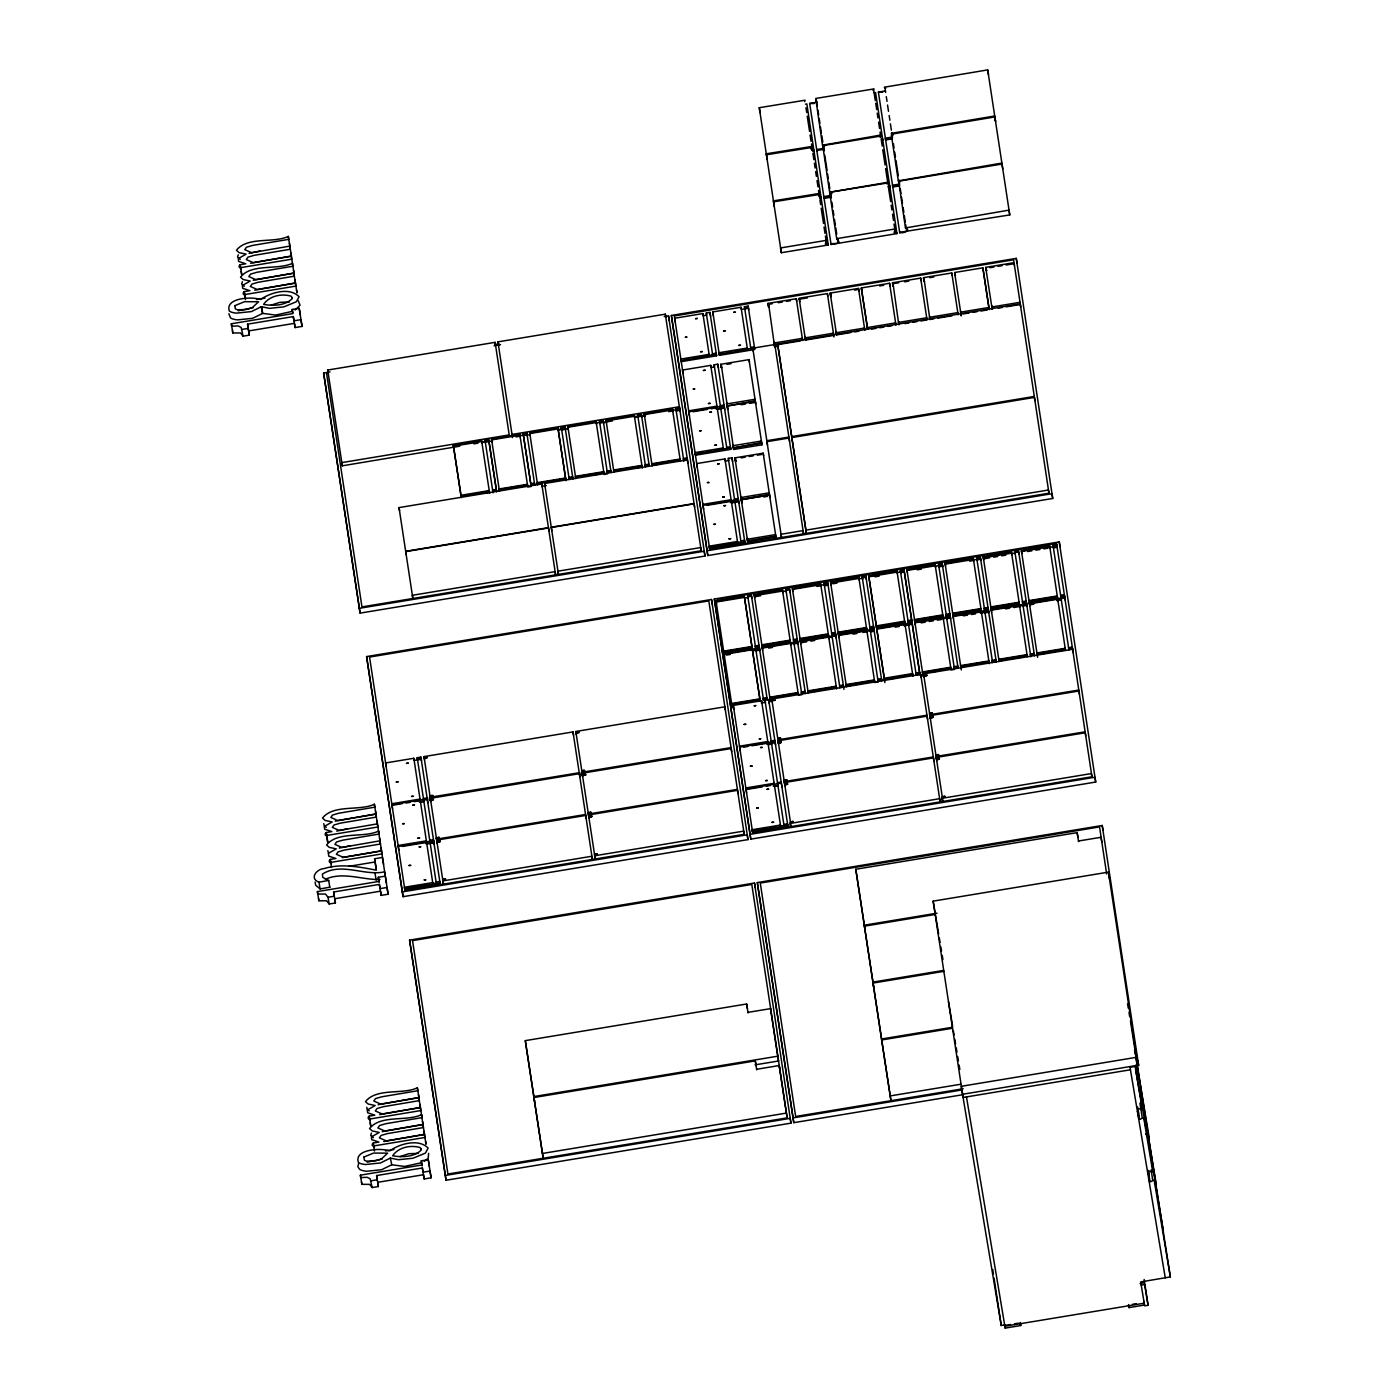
<?xml version="1.0" encoding="UTF-8"?>
<svg xmlns="http://www.w3.org/2000/svg" width="1398" height="1398" viewBox="0 0 1398 1398"><rect width="100%" height="100%" fill="white"/><g stroke="black" fill="none" stroke-linecap="round" stroke-linejoin="round"><path stroke-width="1.5" d="M228.853 313.711L230.495 317.853A19.887 6.763 -9.5 0 0 237.538 319.88L252.584 318.325L262.719 313.397L275.563 315.057L292.287 311.37M315.162 882.068L315.651 885.196L320.107 888.953L329.806 887.171M323.742 823.702L324.423 826.166L326.311 827.214M327.814 850.613L328.495 853.077M366.713 1107.268L367.394 1109.732L369.282 1110.763M239.373 265.375L239.075 266.913L241.312 269.115M243.462 292.287L243.165 293.825L245.401 296.009M325.437 833.191L325.14 834.746L327.377 836.93M329.526 860.102L329.229 861.657L331.466 863.842M368.425 1116.757L368.128 1118.313L370.365 1120.497M372.497 1143.669L372.2 1145.207L374.437 1147.409M810.788 148.817L812.308 146.388L766.261 153.815L767.205 159.564M885.755 88.319L884.322 87.218L987.704 69.9L1009.758 214.925L899.648 232.33C903.912 234.095 911.321 229.726 905.45 227.944L898.722 181.216L1001.964 164.038M1138.741 1087.487L1138.741 1088.378M1145.626 1126.089L1135.875 1070.885L1136.714 1071.637M749.45 362.239L748.996 359.636L720.739 364.301L721.228 367.377M768.009 303.383L768.603 307.001L768.009 303.383L796.283 298.718L796.72 301.321M727.117 406.206L726.593 403.008L727.572 409.125M773.95 342.632L774.632 346.791L778.686 346.127M805.493 340.133L799.114 298.246L827.371 293.563L827.826 296.166M741.726 499.278L740.94 497.076M747.615 538.387L747.878 543.036L734.911 457.862L763.186 453.179L776.135 538.352L775.873 536.762L747.633 541.515L747.266 538.842M892.903 285.856L892.973 283.27L898.792 324.703M923.501 277.66L924.095 281.26L923.501 277.66L951.776 272.977L952.213 275.581M933.899 318.796L929.862 319.46L929.53 316.874M989.242 309.64L982.864 267.822L954.607 272.505L961.23 315.913L960.548 311.737M991.654 306.599L992.003 308.713M358.622 1163.59L357.836 1166.666L359.531 1169.235A19.887 6.763 -9.5 0 0 366.591 1171.262L381.637 1169.707L391.772 1164.779L404.599 1166.439L421.322 1162.769M238.307 254.786L237.573 257.005L240.246 259.381M242.378 281.697L241.662 283.916L244.318 286.293M371.431 1133.079L370.697 1135.298L373.371 1137.675M888.446 183.994L887.747 182.946L829.626 192.26L822.758 145.654L881.142 135.99L880.163 137.493M886.891 183.854L888.272 182.212L829.626 192.26M1138.863 1087.522L1140.156 1087.784M721.717 367.744L720.739 364.301M734.911 457.862L735.418 460.921M261.321 306.686L251.448 311.579L236.419 313.135A19.887 6.763 -9.5 0 1 229.359 311.09C224.694 297.757 251.867 296.341 260.605 299.522C270.496 292.444 289.736 286.852 299.05 296.708L296.376 301.741L283.881 306.861L269.447 308.346L261.321 306.686L262.44 313.432M390.357 1158.068L380.501 1162.961L365.455 1164.517A19.887 6.763 -9.5 0 1 358.412 1162.489C353.729 1149.156 380.903 1147.723 389.658 1150.904C399.531 1143.826 418.788 1138.234 428.103 1148.09L425.411 1153.123L412.934 1158.243L398.482 1159.728L390.357 1158.068L391.772 1164.779M295.153 310.007L300.046 305.183L298.246 300.727M424.206 1161.406L428.19 1158.26L428.627 1153.35M873.034 90.433L874.012 88.913L815.75 98.454L822.478 145.182L824.645 146.196M811.469 148.87L812.448 147.349L766.401 154.776M880.024 136.532L881.002 135.012L822.478 145.182M818.442 194.969L819.438 193.448L773.391 200.875L774.335 206.624M818.599 195.93L819.577 194.427L773.531 201.836M768.865 306.896L768.446 303.82M921.125 280.736L920.67 278.115L892.396 282.798L893.392 286.223M924.358 281.155L923.763 278.062M991.759 306.057L992.178 309.238L985.695 267.368L1013.969 262.684L1014.424 265.288M985.695 267.368L986.708 270.496M270.81 305.253L279.792 302.335L289.403 301.968M399.863 1156.635L408.845 1153.717L418.439 1153.35M325.367 879.272C342.912 871.373 362.117 879.936 380.011 879.534M238.167 310.758L253.143 307.7M367.202 1162.14L382.178 1159.082M861.745 290.557L867.616 329.212L861.308 287.953L889.582 283.27L890.019 285.874M861.535 288.879L862.147 291.466M721.403 367.884L721.158 364.738M985.922 268.276L986.551 270.863M836.231 332.305L836.72 334.454M733.531 447.937L761.613 442.624L761.333 441.034L733.076 445.717M804.654 101.617L805.143 100.202L759.271 107.716L781.325 252.723L828.245 244.965L806.856 103.924L805.458 104.168M817.114 102.176L809.687 103.452L831.076 244.493L896.957 233.588L875.567 92.565L874.152 92.792M824.104 148.293L816.677 149.569L816.956 151.316M824.243 149.254L816.816 150.53M831.233 195.353L823.806 196.629L824.086 198.394L830.464 197.328M831.076 244.493L830.954 243.689C842.837 243.654 838.101 241.609 837.35 238.534L894.737 229.045C896.59 229.814 891.015 234.148 896.817 232.802L896.957 233.588M799.254 299.189L807.362 297.914M892.553 283.742L898.634 282.815M733.006 445.315L733.688 449.474L761.962 444.809L748.996 359.636M249.106 253.353L260.273 250.993M250.609 263.261L291.396 256.009L288.32 236.402C273.711 243.462 247.394 236.21 236.454 250.259L239.11 252.636L246.118 254.139L238.254 258.63L238.621 261.391L245.786 263.785L240.107 264.729L240.543 267.665L291.763 259.189L290.941 253.073M253.178 280.247L293.964 273.012L291.326 256.236L253.073 262.579L246.275 259.556L247.935 257.162L254.121 255.345L290.26 249.263L289.438 243.165M254.681 290.172L295.467 282.92M335.171 821.168L375.957 813.916L374.384 804.234C359.775 811.277 333.458 804.042 322.519 818.075L325.175 820.451L332.182 821.954L324.319 826.445L324.686 829.224L331.85 831.6L326.171 832.544L327.744 842.243L326.171 832.544M336.673 831.094L347.84 828.752M339.242 848.079L350.409 845.738M342.3 857.603L381.532 850.753L378.456 831.146C363.847 838.188 337.547 830.936 326.59 844.986L329.264 847.363L336.254 848.866L328.39 853.357L328.757 856.135L335.922 858.512L330.243 859.455L330.697 862.391L381.916 853.916L381.095 847.8M378.142 1104.735L418.928 1097.482L417.355 1087.801C402.746 1094.844 376.446 1087.592 365.49 1101.641L368.163 1104.018L375.153 1105.521L367.29 1110.012L367.657 1112.791L374.821 1115.167L369.142 1116.111L369.596 1119.047L420.815 1110.571L419.994 1104.455M379.644 1114.643L420.431 1107.408M382.231 1131.646L423.017 1124.394M383.734 1141.554L424.52 1134.302L421.445 1114.695C406.818 1121.755 380.518 1114.503 369.579 1128.553L372.235 1130.93L379.225 1132.432L371.361 1136.924L371.746 1139.685L378.91 1142.079L373.214 1143.022L373.668 1145.958L424.887 1137.483L424.066 1131.366M899.788 233.117L878.398 92.093L885.458 90.922M814.073 103.557L809.687 103.452M882.75 92.181L878.398 92.093M811.696 150.198L813.846 150.023L814.125 151.788M881.142 138.891L882.557 138.664L882.837 140.429M812.587 151.229L814.003 151.001M882.697 139.625L881.282 139.852L882.243 146.143M885.528 139.153L892.588 137.983M891.994 138.909L885.65 139.957L885.371 138.192L892.448 137.021L891.819 132.827M289.893 246.1L251.727 252.689L244.772 249.648L246.432 247.236L252.619 245.419L288.757 239.355L288.32 236.402M292.392 263.313C277.783 270.373 251.483 263.121 240.526 277.154L243.2 279.548L250.19 281.05L242.326 285.524L242.693 288.303L249.858 290.679L244.178 291.623L245.471 299.626M295.397 283.147L257.162 289.473L250.347 286.468L252.024 284.056L258.193 282.256L294.349 276.175L293.528 270.059M888.272 185.969L889.687 185.724L889.967 187.489M823.946 197.433L830.325 196.367M892.64 186.056L898.984 185.008M819.717 198.289L821.133 198.062M823.964 197.59L831.024 196.419M888.412 186.93L889.827 186.685M892.658 186.231L899.718 185.06M244.633 294.576L295.852 286.101L295.03 279.984M899.141 185.969L892.798 187.017L892.518 185.252L899.578 184.082L898.949 179.905M256.428 299.556L264.956 298.141M299.207 308.311L302.055 326.416L295.1 327.569L293.318 316.595L247.551 324.161L249.333 335.136L243.095 336.167L241.155 327.429L238.132 325.926L231.701 326.206L231.334 323.777L292.864 313.589L292.234 309.465L299.207 308.311L300.343 315.057M241.959 329.421L248.197 328.39L247.551 324.161M248.687 330.924L294.454 323.34L295.1 327.569M781.325 252.723L780.521 247.953L826.043 240.404C827.791 241.207 822.391 245.506 828.123 244.161L828.245 244.965M459.715 446.207L342.318 465.814L327.744 370.033L495.119 342.335L495.643 345.516M512.507 437.644L497.95 341.863L665.308 314.166L665.85 317.346M664.242 316.63L668.524 315.913L704.994 556.037L360.09 613.128L323.62 373.004L330.033 371.938M494.997 344.642L499.278 343.925M1016.259 258.368L1052.729 498.474L707.825 555.565L671.355 315.441L1016.259 258.368L1017.062 263.139M494.071 345.778L500.519 344.712M703.159 315.162L702.897 313.571L674.622 318.255L674.885 319.845M716.423 354.795L712.735 355.407L706.287 313.012L709.957 312.401L710.236 314.008M754.588 348.486L750.901 349.098L750.639 347.49L754.308 346.896L754.763 349.5L719.428 355.354L712.788 311.929L741.062 307.263L741.324 308.853M744.452 306.704L748.14 306.092L748.402 307.682L744.732 308.294L744.452 306.704L750.901 349.098M836.074 331.78L836.598 334.996L830.202 293.091L858.477 288.425L858.931 291.029M768.184 304.414L772.22 303.733M778.284 302.737L782.321 302.073M786.358 301.391L790.394 300.727M854.615 290.102L858.652 289.438M879.657 285.961L883.693 285.297M904.698 281.819L908.735 281.138M929.74 277.66L933.777 276.996M989.924 267.7L993.961 267.035M997.997 266.371L1002.034 265.707M1006.071 265.026L1014.144 263.698M703.246 315.756L706.637 315.179M741.412 309.43L748.489 308.259L748.751 309.849M774.02 343.034L802.295 338.351L802.557 339.941M805.108 337.879L833.383 333.213L833.662 334.804M836.214 332.741L864.488 328.058L864.75 329.648M867.319 327.586L895.576 322.903L895.856 324.511M898.407 322.449L926.682 317.765L926.944 319.356L920.67 278.115M929.513 317.294L957.787 312.61L958.049 314.218M960.601 312.156L988.875 307.473L982.864 267.822M991.706 307.001L1019.981 302.317L1020.75 307.053M685.02 359.391L689.074 358.727M693.111 358.063L716.335 354.218M719.149 353.746L723.185 353.082M727.24 352.418L731.276 351.754M735.313 351.073L1020.243 303.908M681.071 360.649L709.345 355.966L702.897 313.571M719.236 354.323L747.511 349.657L741.062 307.263M774.37 345.201L800.617 340.867M805.475 340.063L833.75 335.38L827.371 293.563M836.563 334.908L850.7 332.567M854.737 331.903L858.774 331.239M871.705 329.089L875.742 328.425M879.779 327.761L883.816 327.097M887.87 326.416L891.907 325.751M904.821 323.62L908.857 322.938M912.894 322.274L916.948 321.61M920.985 320.946L927.031 319.932M937.936 318.132L952.073 315.791M962.977 313.991L969.041 312.977M973.078 312.313L977.115 311.649M981.151 310.985L987.215 309.972M998.12 308.172L1002.156 307.508M1006.193 306.826L1020.33 304.502M709.957 312.401L716.597 355.808L681.263 361.663L680.809 359.059L709.083 354.376L709.345 355.966M711.023 366.958L710.743 365.367L682.469 370.051L682.748 371.641M730.595 448.356L726.925 448.968L714.133 364.808L717.821 364.196L718.083 365.787M726.96 364.319L731.014 363.655M711.11 367.534L714.5 366.975M509.152 434.918L341.776 462.616L342.318 465.814M511.983 434.446L679.341 406.748L680.005 410.802M481.576 440.37L453.389 445.63L481.576 440.37L482.013 443.114M488.636 439.199L485.054 440.387L488.636 439.199L496.639 491.642M519.741 434.044L491.554 439.304L519.741 434.044L520.178 436.805M526.801 432.873L523.219 434.062L526.801 432.873L527.343 436.071M557.907 427.736L529.72 432.996L557.907 427.736L565.788 479.566M564.984 426.565L561.384 427.753L564.984 426.565L565.508 429.745M596.072 421.41L567.885 426.67L596.072 421.41L596.509 424.171M603.15 420.239L599.55 421.427L603.15 420.239L603.674 423.437M634.238 415.101L606.05 420.361L634.238 415.101L634.675 417.845M641.315 413.93L637.715 415.119L641.315 413.93L641.839 417.111M672.403 408.775L644.216 414.035L672.403 408.775L672.857 411.536M679.568 408.181L675.881 408.793L679.48 407.604M679.655 408.775L675.968 409.369L683.674 460.064M481.838 441.96L485.228 441.401M520.004 435.634L529.685 434.795M561.559 428.767L558.256 429.902M596.334 423L599.742 422.441M634.5 416.691L637.907 416.132M672.683 410.365L676.073 409.806M473.852 443.882L477.889 443.201M483.935 442.362L492.515 440.947M516.054 436.892L520.091 436.228M559.724 429.833L568.304 428.4M599.829 423.017L612.376 420.938M634.814 417.39L645.544 415.625M668.716 411.624L672.77 410.96M676.16 410.383L679.83 409.789M565.421 429.308L561.751 429.92L561.297 427.176M679.917 410.365L676.248 410.977L675.793 408.216M726.733 403.952L755.007 399.269L755.269 400.859L727.642 405.857M688.812 411.816L724.147 405.962M692.971 411.763L707.108 409.439M711.145 408.758L715.182 408.094M720.599 407.202L724.269 406.591M727.065 406.067L755.357 401.436L755.776 404.005M716.125 408.985L720.285 408.286M741.377 404.756L745.414 404.074M749.45 403.41L755.514 402.414M717.436 409.299L724.496 408.129L724.758 409.736M1034.398 397.416L791.827 437.574L806.384 533.354L791.67 436.595L1034.24 396.455L1034.922 400.614M699.21 452.952L703.246 452.288M707.283 451.624L711.32 450.942M715.357 450.278L730.507 447.779M766.943 441.681L788.996 438.028M695.26 454.193L723.535 449.527L710.743 365.367M733.426 447.884L761.7 443.201L761.962 444.809M717.821 364.196L730.77 449.37L695.435 455.224L694.998 452.603L723.255 447.937L723.535 449.527M461.27 497.461L460.921 495.294L489.195 490.611L489.632 493.372M492.847 491.642L485.141 440.964L488.811 440.353L496.255 489.44L492.585 490.051L493.022 492.812M530.751 483.743L534.42 483.131L534.787 485.298L526.976 434.027L523.306 434.638L531.188 486.487L527.797 487.046L527.361 484.302L499.086 488.968L499.436 491.152M565.526 477.976L537.251 482.659L537.601 484.826L529.807 433.572L558.082 428.889L565.963 480.737M489.283 491.187L461.095 496.447L489.37 491.764M492.673 490.628L496.342 490.016L492.76 491.205M499.173 489.562L527.448 484.879M534.508 483.708L530.925 484.896L534.595 484.285M537.339 483.236L565.613 478.553L537.426 483.813M569.003 477.994L572.673 477.382M575.504 476.928L603.779 472.244M607.169 471.685L610.839 471.074M613.67 470.602L641.944 465.918M645.334 465.359L649.021 464.748M651.835 464.293L680.11 459.61M683.5 459.051L687.187 458.439M499.261 490.139L527.535 485.456M569.091 478.57L572.761 477.959M575.592 477.504L603.866 472.821M607.256 472.262L610.926 471.65M613.757 471.178L642.031 466.495M645.422 465.936L649.109 465.342M651.922 464.87L680.197 460.187M683.587 459.627L687.274 459.016M485.421 492.882L489.457 492.201L481.751 441.523L453.476 446.207L460.921 495.294M534.7 484.722L531.013 485.333L523.132 433.485M595.88 474.586L599.917 473.922M638.082 467.614L642.119 466.932L634.412 416.255L606.138 420.938L613.967 472.227L613.582 470.025L641.857 465.342L642.294 468.103M649.196 465.779L645.509 466.373L637.803 415.695L641.49 415.084L649.301 466.373M654.037 464.975L658.074 464.293M541.795 483.97L555.618 574.858L555.093 571.66L412.323 595.303L412.847 598.484L399.024 507.596L541.795 483.97L542.337 487.168M326.59 373.493L361.96 606.907L701.219 550.76L700.695 547.562L557.924 571.188L558.449 574.386L544.626 483.498L687.397 459.872M603.953 473.258L596.247 422.563L567.972 427.246L575.801 478.553L575.417 476.334L603.691 471.668L604.128 474.411L607.518 473.852L607.082 471.109L610.751 470.497L611.118 472.664L603.324 421.392L599.637 422.004L607.344 472.699M542.127 486.312L546.269 485.63M725.195 460.519L724.933 458.928L696.658 463.594L696.92 465.202M744.784 541.917L741.097 542.511L728.323 458.369L731.993 457.758L732.255 459.348M741.15 457.88L745.186 457.216M749.223 456.534L753.26 455.87M757.297 455.206L761.333 454.542M725.282 461.095L728.673 460.536M405.7 551.598L548.47 527.972M551.301 527.5L694.072 503.874M740.923 497.513L769.197 492.83L769.459 494.42L741.587 499.243M702.984 505.36L738.319 499.523M741.237 499.628L769.512 494.944L769.966 497.566M707.143 505.325L729.354 501.655M734.771 500.746L738.441 500.152M769.547 494.997L741.377 499.733L740.783 496.552L741.744 502.686M730.315 502.546L738.633 501.166L738.179 498.544L734.509 499.156L734.911 501.725M763.64 496.972L767.677 496.29M731.608 502.861L738.686 501.69L738.948 503.28M747.248 539.261L775.523 534.595L775.785 536.185L747.511 540.869M805.86 530.157L1048.43 490.016L1048.954 493.197L709.712 549.344L674.325 315.948L1013.585 259.801L1048.954 493.197M711.372 546.845L741.01 541.935M709.433 547.754L737.707 543.071L724.933 458.928M731.993 457.758L744.959 542.931L709.607 548.767L709.17 546.164L737.445 541.48L737.707 543.071M359.286 608.34L704.19 551.249L704.994 556.037M707.021 550.777L1051.943 493.704L1052.729 498.474M711.512 599.48L747.982 839.604L403.061 896.677L366.591 656.571L711.512 599.48L712.298 604.268M1059.247 541.917L1095.717 782.041L750.796 839.132L714.326 599.008L1059.247 541.917L1060.051 546.705M717.314 599.497L1056.556 543.35L1091.943 776.764L752.683 832.911L733.303 705.396L761.578 700.73L761.84 702.32M744.295 596.212L716.108 601.472L744.295 596.212L752.176 648.06M751.355 595.041L747.773 596.23L751.355 595.041L751.897 598.239M782.461 589.886L754.273 595.146L782.461 589.886L782.897 592.647M789.521 588.733L785.938 589.904L789.521 588.733L790.062 591.913M820.626 583.578L792.439 588.838L820.626 583.578L821.063 586.321M827.686 582.407L824.104 583.595L827.686 582.407L828.228 585.605M858.791 577.252L830.604 582.512L858.791 577.252L859.228 580.013M865.851 576.098L862.269 577.269L865.851 576.098L866.393 579.279M896.957 570.943L868.77 576.203L896.957 570.943L897.394 573.687M904.017 569.772L900.434 570.961L904.017 569.772L912.352 624.364M935.122 564.635L906.935 569.877L935.122 564.635L935.559 567.378M942.182 563.464L938.6 564.652L942.182 563.464L942.724 566.644M973.288 558.309L945.1 563.569L973.288 558.309L973.724 561.07M980.348 557.138L976.765 558.326L980.348 557.138L980.889 560.336M1011.453 552L983.266 557.243L1011.453 552L1011.89 554.744M1018.513 550.829L1014.931 552.018L1018.513 550.829L1019.055 554.01M1049.618 545.674L1021.431 550.934L1049.618 545.674L1050.055 548.435M1056.766 545.08L1053.009 545.115L1056.678 544.504L1057.22 547.701M878.084 681.49L874.781 682.626L874.344 679.882L846.07 684.566L846.419 686.733L830.692 583.088L858.966 578.423L866.673 629.1M866.288 578.842L866.026 577.252L862.356 577.863L870.063 628.541L873.733 627.929M1056.871 545.657L1053.183 546.269L1060.89 596.963M747.947 597.243L744.645 598.379M782.723 591.494L786.113 590.935M820.888 585.168L824.278 584.609M859.054 578.859L862.444 578.3M897.219 572.533L900.609 571.974M935.384 566.225L938.774 565.666M973.55 559.899L976.94 559.34M1011.715 553.591L1015.105 553.031M1049.881 547.265L1053.271 546.705M754.536 596.754L760.599 595.74M816.939 586.426L820.976 585.745M824.366 585.185L828.035 584.574M832.893 583.77L836.93 583.106M875.096 576.797L879.132 576.133M900.696 572.551L904.384 571.939M917.298 569.807L921.334 569.143M938.862 566.242L942.549 565.631M969.6 561.157L973.637 560.476M977.027 559.916L980.714 559.305M983.528 558.851L989.592 557.837M993.629 557.173L997.665 556.509M1001.702 555.845L1005.756 555.163M1027.757 551.528L1031.794 550.864M1035.831 550.183L1039.885 549.519M1043.922 548.855L1047.958 548.191M1053.358 547.282L1057.045 546.67M828.123 585.168L824.453 585.762L824.016 583.018M942.636 566.207L938.949 566.819L938.512 564.058M1057.133 547.265L1053.445 547.859L1053.009 545.115M724.129 654.421L752.404 649.738L759.848 698.825L731.573 703.509L732.272 707.86L716.195 602.049L744.47 597.365L751.897 646.453L723.64 651.136L724.496 656.448M884.951 682.591L876.301 625.867L904.576 621.201L905.327 626.059M876.563 627.475L876.703 628.576L912.055 622.722L911.898 621.621L908.228 622.232L900.522 571.537L904.191 570.926L911.636 620.03L907.966 620.625L908.717 625.5M723.727 651.713L751.984 647.047L723.814 652.289M755.392 646.47L759.062 645.876M761.893 645.404L790.15 640.721M793.557 640.162L797.227 639.55M800.058 639.078L828.332 634.412M831.723 633.836L835.392 633.242M838.223 632.77L866.498 628.086M869.888 627.527L873.558 626.916M904.663 621.778L876.476 627.038L904.751 622.355M908.053 621.219L911.723 620.607L908.141 621.795M942.829 615.452L914.554 620.135L915.323 624.871M946.219 614.893L949.889 614.281L950.657 619.017M952.72 613.809L980.994 609.144M984.384 608.584L988.054 607.973M990.885 607.501L1019.159 602.818M1022.55 602.258L1026.219 601.647M1029.05 601.175L1057.325 596.509M1060.715 595.95L1064.385 595.338M755.479 647.064L759.149 646.453M761.98 645.981L790.237 641.298M793.645 640.738L797.314 640.127M800.145 639.672L828.42 634.989M831.81 634.43L835.48 633.818M838.311 633.346L866.585 628.663M869.975 628.104L873.645 627.492M914.641 620.712L942.916 616.029M946.306 615.47L949.976 614.858M952.807 614.404L981.081 609.72M988.141 608.549L984.472 609.161L985.066 612.866L988.736 612.272M990.972 608.078L1019.247 603.394M1022.637 602.835L1026.307 602.223M1029.138 601.769L1057.412 597.086M1060.802 596.527L1064.472 595.915M744.086 649.388L748.14 648.724M786.305 642.398L790.342 641.734L782.635 591.057L754.361 595.723L770.438 701.534L769.739 697.2L798.013 692.517L798.45 695.26L801.84 694.701L801.404 691.958L805.073 691.346L805.423 693.513L789.695 589.886L786.026 590.498L793.732 641.175L797.402 640.564M878.591 627.125L882.627 626.461M920.793 620.153L924.829 619.471M938.967 617.147L943.003 616.466L935.297 565.788L907.022 570.471L923.117 676.283L922.4 671.931L950.675 667.248L951.112 669.991L954.502 669.432L954.065 666.689L957.735 666.077L958.102 668.244L942.357 564.617L938.687 565.229L946.394 615.906L950.063 615.295L949.801 613.705L946.131 614.316L946.9 619.192M952.894 614.84L958.958 613.827M962.995 613.163L967.032 612.499M997.124 607.518L1001.16 606.837M1005.197 606.173L1009.234 605.509M1026.412 602.66L1022.724 603.272L1015.018 552.594L1018.688 551.983L1034.468 655.645M1047.399 599.183L1051.436 598.519M723.954 653.268L752.229 648.585M759.743 650.157L756.056 650.769L755.619 648.025L759.289 647.414M762.12 646.942L790.394 642.259L790.831 645.02M797.489 641.14L793.907 642.329M800.285 640.634L828.682 636.579M835.62 634.779L832.072 636.02M838.451 634.308L866.847 630.271M873.785 628.471L870.238 629.694M876.616 627.999L905.013 623.945M911.985 622.197L908.403 623.386M914.781 621.673L943.178 617.636M950.133 615.836L946.568 617.06M952.947 615.365L981.344 611.31M988.823 612.708L987.967 607.396L984.297 607.99L984.646 610.175L988.299 609.511M991.112 609.039L1019.509 605.002L1019.072 602.241L990.798 606.924L991.654 612.237M1026.499 603.254L1022.899 604.425M1029.277 602.73L1057.674 598.676M1064.629 596.876L1061.065 598.117M724.042 653.845L759.376 647.99M762.207 647.519L797.542 641.682M800.372 641.21L835.707 635.356M838.538 634.884L873.872 629.048M914.869 622.25L950.221 616.413M953.034 615.941L988.386 610.087M991.199 609.615L1026.551 603.779M1029.365 603.307L1064.717 597.453M759.464 648.567L755.794 649.179L763.5 699.874M762.294 648.095L790.569 643.429L798.275 694.107M797.629 642.259L793.959 642.87L801.666 693.548M800.46 641.787L828.734 637.104L836.441 687.799L832.404 688.463M835.794 635.933L832.125 636.544L839.831 687.239L843.501 686.628M838.625 635.461L866.9 630.795L874.606 681.473M873.96 629.624L870.29 630.236L877.996 680.913M914.956 622.826L943.231 618.161L950.937 668.838M950.308 616.99L946.621 617.601L954.327 668.279L958.014 667.667M953.121 616.518L981.396 611.835L989.102 662.53L985.066 663.194M988.473 610.664L984.786 611.276L992.493 661.97L996.18 661.359M991.287 610.21L1019.561 605.526L1027.268 656.204M1026.639 604.355L1022.952 604.967L1030.658 655.645M1029.452 603.884L1057.727 599.2L1065.433 649.895M1064.804 598.029L1061.117 598.641L1068.841 649.336L1072.511 648.724M755.881 649.616L752.578 650.752M794.047 643.307L790.656 643.866L790.062 640.144L761.805 644.827L762.661 650.14M828.822 637.54L832.212 636.981M866.987 631.232L870.377 630.673M905.153 624.906L908.543 624.347M943.318 618.598L946.726 618.038M981.483 612.272L984.891 611.712M1019.649 605.963L1023.056 605.404M1057.832 599.637L1061.222 599.078M726.331 655.103L730.368 654.439M753.452 650.664L759.673 649.633M768.533 648.113L772.57 647.449M794.134 643.884L797.821 643.272M800.635 642.8L806.698 641.804M810.735 641.123L814.772 640.459M852.937 634.15L856.974 633.469M863.038 632.473L867.075 631.809M870.465 631.249L874.152 630.638M895.157 627.16L899.194 626.496M904.034 625.745L910.273 624.714M921.195 622.844L925.231 622.18M929.268 621.516L933.322 620.834M937.359 620.17L941.396 619.506M946.813 618.615L950.483 618.003M963.397 615.854L967.451 615.19M971.488 614.526L975.524 613.862M980.365 613.11L984.524 612.429M984.978 612.289L988.648 611.677M1005.616 608.881L1009.653 608.217M1013.69 607.536L1019.754 606.54M1022.689 606.103L1026.848 605.421M1029.644 604.897L1033.681 604.233M1056.696 600.476L1060.855 599.794M874.239 631.214L870.552 631.826L869.801 626.951L873.47 626.339L874.327 631.651M884.497 679.847L884.235 678.24L912.51 673.574L912.946 676.317M919.569 672.403L919.936 674.57L916.162 674.605L908.455 623.91L912.143 623.298L919.569 672.403L915.9 672.997L916.249 675.182M731.661 704.085L759.935 699.419L731.748 704.662M763.325 698.843L766.995 698.249M769.826 697.777L798.101 693.093M801.491 692.534L805.161 691.923M807.992 691.451L836.266 686.785M839.656 686.208L843.326 685.614M846.157 685.142L874.432 680.459M877.822 679.9L881.491 679.288M912.597 674.151L884.41 679.411L912.684 674.727M915.987 673.574L919.657 672.98L916.074 674.168M922.488 672.508L950.762 667.825M954.152 667.265L957.822 666.654M960.653 666.182L988.928 661.516M992.318 660.957L995.988 660.345M998.819 659.873L1027.093 655.19M1030.483 654.631L1034.17 654.019M1036.984 653.548L1065.259 648.882M1068.649 648.322L1072.336 647.711M763.413 699.437L767.083 698.825M769.914 698.353L798.188 693.67M801.578 693.111L805.248 692.499M808.079 692.027L836.354 687.362M839.744 686.802L843.413 686.191M846.244 685.719L874.519 681.036M877.909 680.476L881.579 679.865M922.575 673.085L950.85 668.401M954.24 667.842L957.91 667.23M960.741 666.776L989.015 662.093M992.405 661.534L996.075 660.922M998.906 660.45L1027.18 655.767M1030.571 655.208L1034.258 654.596M1037.071 654.142L1065.346 649.458M1068.736 648.899L1072.423 648.288M772.028 698.458L776.065 697.794M790.202 695.453L794.239 694.771M814.23 691.468L818.267 690.804M848.359 685.824L852.396 685.16M856.432 684.478L860.469 683.814M890.561 678.834L894.598 678.17M932.763 671.844L936.8 671.18M999.011 660.887L1005.057 659.891M1009.094 659.209L1013.131 658.545M1017.185 657.881L1021.222 657.217M1043.223 653.565L1047.259 652.901M1051.296 652.237L1055.35 651.555M1059.387 650.891L1063.424 650.227M414.105 759.865L413.843 758.275L385.568 762.959L385.831 764.549M417.233 757.716L420.903 757.104L421.165 758.695L417.495 759.306L417.233 757.716L436.333 883.623L440.021 883.029M424.171 757.576C430.304 755.584 423.961 759.621 424.013 756.598L573.005 731.923L573.547 735.121M575.976 732.447C582.11 730.455 575.784 734.492 575.836 731.469L724.828 706.811L725.352 709.992M787.756 825.467L784.086 826.078L764.968 700.153L768.638 699.559L768.917 701.149M772.046 700.905L771.748 699.035L920.74 674.378L921.282 677.558M923.729 674.885C929.827 674.692 925.266 676.615 923.571 673.906L1072.598 649.301M771.906 700.014L774.876 700.433M771.941 700.206L774.754 699.734M573.005 731.923L592.385 859.438L591.843 856.258L442.851 880.915L443.393 884.095L424.241 758.118L426.984 757.104M744.208 834.309L708.821 600.913L369.561 657.06L404.948 890.474L744.208 834.309L743.666 831.128L594.674 855.786L595.216 858.984L576.063 732.989L578.807 731.975M774.807 700.101L771.993 700.555L791.128 826.55C786.375 821.814 797.035 820.364 790.394 822.024M942.217 796.895C948.927 795.252 938.11 796.668 942.951 801.421L923.798 675.426L926.612 674.815M424.223 757.978L427.124 757.996M576.046 732.849L578.947 732.867M772.046 700.852L774.841 700.223M926.647 675.042L923.938 676.265L926.717 675.461M414.192 760.442L421.252 759.271L421.532 760.879M761.386 703.037L765.545 702.355M923.921 676.125L926.769 675.741M430.007 796.056C436.543 794.029 425.289 796.545 430.881 801.543M581.813 770.927C588.348 768.9 577.094 771.416 582.704 776.414M777.742 738.494C784.47 736.047 772.395 741.394 780.678 738.721M929.548 713.364C936.293 710.918 924.218 716.265 932.483 713.609M432.856 795.794L430.2 797.244L579.191 772.727L579.873 776.886M731.696 751.757L731.014 747.598L582.022 772.255L584.609 770.263M777.795 738.843L780.538 737.847M929.6 713.731L932.344 712.718M430.077 796.545L432.803 795.392M581.883 771.416L584.748 771.154M430.112 796.755L432.961 796.423M430.165 797.087L432.996 796.58M391.894 804.724L427.229 798.87M430.339 798.345L579.331 773.688M582.162 773.234L731.154 748.559M739.629 747.161L775.016 741.359M778.092 740.8L927.066 716.143M929.897 715.671L1078.889 691.014M392.017 805.353L402.117 803.675M406.154 803.011L410.191 802.347M414.227 801.666L418.264 801.002M423.681 800.11L427.351 799.499M743.788 747.126L747.825 746.462M751.879 745.781L768.026 743.107M771.416 742.548L775.104 741.936M433.328 798.87L430.497 799.341L433.467 799.761M585.168 773.933C575.085 773.478 593.573 775.453 582.372 774.614M781.098 741.499L778.232 741.779L781.237 742.338L778.459 743.159L781.237 742.338M932.903 716.37L930.054 716.65L933.043 717.209L930.282 718.03L933.043 717.209M585.203 774.143L582.389 774.754L585.133 773.741M419.225 801.893L423.384 801.211M766.96 744.33L773.199 743.299M585.36 775.121L582.529 775.523M420.518 802.207L423.909 801.648M768.253 744.662L771.661 744.103M778.424 743.002L781.255 742.513M930.247 717.873L933.078 717.384M377.46 823.841L339.137 830.395L332.34 827.389L334 824.977L340.186 823.177L376.324 817.096L375.503 810.98M326.608 835.48L377.827 827.004L377.006 820.906M380.029 840.827L341.863 847.433L334.908 844.375L336.586 841.963L342.755 840.163L378.91 834.082L378.509 830.814M439.129 837.157C430.584 840.53 444.18 836.441 436.333 837.821M590.935 812.028C582.407 815.401 596.002 811.312 588.156 812.692M786.864 779.595C778.354 782.932 791.932 778.861 784.068 780.259M938.687 754.483C930.159 757.803 943.755 753.749 935.891 755.13M436.403 838.293L439.269 838.049M588.226 813.182L591.074 812.92M784.138 780.748L787.004 780.486M935.961 755.619L938.827 755.357M398.22 846.472L433.572 840.635M436.683 840.111L585.675 815.453M588.488 814.982L737.48 790.324M745.973 788.926L781.307 783.072M784.418 782.565L933.41 757.908M936.241 757.436L1085.215 732.779M402.379 846.437L424.608 842.767M430.007 841.876L433.695 841.264M746.078 789.555L762.242 786.882M766.279 786.218L770.315 785.536M439.654 840.635C433.065 840.163 441.855 842.942 439.688 840.81M591.476 815.506C584.888 815.034 593.678 817.813 591.494 815.698M787.424 783.264L784.558 783.544L787.528 783.911L784.785 784.925L787.581 784.261M939.246 758.135L936.38 758.415L939.351 758.782L936.608 759.796L939.404 759.149M439.723 841.037L437.05 842.487L439.828 841.666M591.529 815.908L588.873 817.358L591.634 816.537M425.551 843.658L433.869 842.278L433.415 839.674L429.745 840.268L430.165 842.837M439.758 841.246L436.892 841.491M591.581 816.117L588.715 816.362M773.286 786.095L777.445 785.414M787.563 784.103L784.785 784.872M939.386 758.974L936.59 759.743M426.844 843.973L433.922 842.802L434.184 844.392M437.015 842.33L439.863 841.946M588.838 817.201L591.686 816.816M774.597 786.427L777.987 785.851M329.823 887.346L328.67 880.408L318.971 882.19C309.063 878.503 316.682 868.962 324.004 868.595C341.147 863.282 359.199 866.847 376.342 870.203L374.612 858.756L382.44 857.446L388.12 894.231L381.165 895.384L379.382 884.41L333.615 891.994L334.262 896.223L328.023 897.254L325.507 894.056L317.765 894.021L317.398 891.592L378.928 881.422L378.299 877.28L385.271 876.127M348.888 866.323L374.507 862.077M328.705 880.583L322.781 877.402L322.361 874.134C341.252 861.867 364.476 876.354 384.625 871.828L386.407 882.889M442.659 879.569C449.405 877.123 437.329 882.47 445.595 879.814M597.383 854.475C594.639 852.431 592.717 857.848 597.418 854.685M594.482 854.44L597.313 853.986M442.712 879.936L445.455 878.923M594.534 854.807L597.348 854.335M920.74 674.378L940.12 801.893L939.596 798.695L790.604 823.352L793.19 821.36M1091.943 776.764L1091.401 773.566L942.409 798.241L945.013 796.231M790.464 822.513L793.33 822.251M942.287 797.384L945.153 797.122M406.608 887.957L428.819 884.287M432.856 883.623L436.246 883.047M752.334 830.744L766.471 828.402M770.508 827.738L774.544 827.057M780.608 826.061L787.668 824.89M404.669 888.866L432.943 884.2L413.843 758.275M752.421 831.321L780.696 826.637L761.578 700.73M420.903 757.104L440.195 884.043L404.861 889.879L404.406 887.276L432.681 882.592L432.943 884.2M768.638 699.559L787.93 826.48L752.596 832.334L752.141 829.73L780.416 825.047L780.696 826.637M317.398 891.592L318.884 900.766L326.625 900.801L329.159 903.999L335.398 902.968L334.751 898.739L380.518 891.173L381.165 895.384M402.257 891.907L747.179 834.816L747.982 839.604M750.01 834.344L1094.914 777.253L1095.717 782.041M754.483 883.029L790.953 1123.153L446.049 1180.244L409.579 940.12L754.483 883.029L755.287 887.817M963.03 1094.669L793.784 1122.681L757.314 882.575L1102.218 825.484L1103.022 830.272M873.68 986.901L855.786 869.259L1077.142 832.631L1077.945 837.402M1078.417 841.019L1101.03 837.28L1101.834 842.05M1130.458 1069.767L963.082 1097.482L933.148 901.133L1108.422 872.125L1109.767 880.093M864.261 925.196L937.027 913.156M935.332 914.432L864.401 926.175L882.313 1043.799M872.894 982.112L943.51 970.422M756.091 1065.678L755.287 1060.89L533.914 1097.535L543.193 1158.26L525.299 1040.636L746.654 1003.991L747.458 1008.779M943.947 971.33L873.034 983.074L890.945 1100.698L881.666 1039.972L952.58 1028.246M747.93 1012.379L770.543 1008.64L771.346 1013.428M420.361 1107.635L382.126 1113.961L375.311 1110.956L376.988 1108.544L383.157 1106.727L419.313 1100.645L418.491 1094.547M533.774 1096.574L777.76 1056.189L770.543 1008.64M881.509 1039.011L952.143 1027.32M755.007 1064.874L778.564 1060.977L777.76 1056.189M422.947 1124.621L384.834 1130.982L377.897 1127.941L379.557 1125.53L385.743 1123.712L421.881 1117.649L421.497 1114.381M756.563 1069.295L779.175 1065.538L779.979 1070.326M385.464 1150.938L394.009 1149.523M428.26 1159.693L431.108 1177.798L424.136 1178.951L423.489 1174.722L377.74 1182.306L378.369 1186.535L372.13 1187.566L370.19 1178.811L367.185 1177.308L360.736 1177.588L360.369 1175.159L421.916 1164.971L421.287 1160.847L428.26 1159.693L429.378 1166.439M371.012 1180.803L377.25 1179.772L376.604 1175.561L422.371 1167.977L424.136 1178.951M542.407 1153.472L786.375 1113.088L779.175 1065.538M890.142 1095.927L960.758 1084.236M1136.504 1057.307L961.212 1086.316L1001.248 1325.496L1004.638 1324.937M787.179 1117.876L447.919 1174.023L412.55 940.627L751.809 884.462L787.179 1117.876L786.375 1113.088M963.135 1088.745L795.654 1116.478L760.285 883.064L1099.544 826.917L1106.674 874.03M445.246 1175.456L790.15 1118.365L790.953 1123.153M792.981 1117.911L962.226 1089.898M962.54 1094.285L1137.832 1065.276L1108.422 872.125M1130.038 1067.286L1135.124 1066.447L1142.288 1109.226C1141.467 1110.921 1136.976 1105.801 1138.269 1111.253L1137.413 1111.41M1137.5 1111.934L1138.356 1111.794C1138.164 1123.747 1140.663 1117.946 1143.704 1117.736L1152.738 1171.681C1151.952 1173.272 1147.409 1168.344 1148.719 1173.708L1147.863 1173.848M1147.95 1174.39L1148.806 1174.25C1148.614 1186.203 1151.113 1180.401 1154.154 1180.192L1170.353 1276.916L1140.681 1281.931L1144.682 1305.854L1148.073 1305.295L1144.158 1279.45M1140.069 1283.521L1144.333 1282.822M1141.205 1285.129L1144.595 1284.552L1148.073 1305.295M1004.725 1325.444L1010.562 1324.483M1014.441 1323.836L1018.338 1323.19M1132.45 1304.299L1136.329 1303.652M966.472 1096.906L1005.179 1328.1L1020.732 1325.531L1020.26 1322.508M1128.553 1304.946L1129.007 1307.602L1144.56 1305.033M231.334 323.777L232.819 332.951L240.561 332.969L243.095 336.167M360.369 1175.159L361.872 1184.333L369.614 1184.368L372.13 1187.566M892.518 135.309L891.592 134.156L994.834 116.96L995.638 121.748M899.508 181.408L898.32 180.884L891.33 134.785M899.648 182.387L898.46 181.845M830.954 193.745L829.905 192.697L831.967 193.553M960.915 313.851L960.671 311.195M774.073 342.091L774.667 345.184M727.327 406.469L727.939 409.16M741.499 500.03L742.128 502.703M824.191 146.755L822.636 146.143M1147.164 1134.093L1146.325 1133.341L1145.731 1134.477M923.938 278.08L929.897 319.548M1137.57 1079.763L1138.706 1079.273L1136.277 1064.56M1139.859 1087.347L1138.723 1088.186M768.568 303.855L774.632 346.791M721.298 364.773L733.688 449.474M893.339 134.82L891.312 133.317L994.694 115.999L995.481 120.787M1139.982 1087.277L1156.338 1184.525M992.143 306.179L992.493 309.08M829.765 193.221L836.808 239.495M430.636 800.215L430.567 799.743M987.704 69.9L988.508 74.688M1002.768 168.826L1001.824 163.077L898.32 180.884M1009.758 214.925L1008.954 210.137L905.45 227.944M1065.154 600.074L1064.297 594.762L1060.628 595.356L1061.397 600.231M1073.105 652.447L1072.249 647.134L1068.561 647.728L1068.928 649.913M1079.431 694.194L1078.749 690.053L929.757 714.71L930.439 718.869M1085.757 735.96L1085.075 731.818L936.083 756.475L936.765 760.617M1137.885 1060.82L1138.688 1065.608L1102.218 825.484M1127.557 1003.799L1128.273 1008.098M1128.99 1012.397L1129.724 1016.695M1130.44 1020.994L1170.353 1276.916M1134.547 1049.898L1135.298 1054.389M1135.98 1058.496L1149.331 1138.234M1058.006 600.808L1057.237 595.932L1028.963 600.598L1029.819 605.911M1147.146 1133.9L1163.363 1230.817M1129.916 1066.587L1165.268 1277.859M988.875 307.473L989.155 309.063M1021.344 550.358L1021.886 553.538M1037.264 655.155L1036.897 652.971L1065.171 648.305L1065.521 650.472M1026.988 606.383L1026.132 601.07L1022.462 601.682L1023.231 606.557M1034.433 655.61L1034.083 653.443L1030.396 654.054L1030.85 656.798M1014.843 551.424L1015.28 554.185M1019.387 604.373L1019.841 607.116M954.869 272.907L955.446 276.018M983.178 556.666L983.72 559.864M976.678 557.75L977.115 560.493M981.658 613.425L980.907 608.567L952.632 613.233L953.488 618.545M989.277 663.683L988.84 660.939L960.566 665.605L960.915 667.79M945.013 562.992L945.555 566.173M892.833 283.235L893.252 286.31M898.634 321.523L899.194 324.528M943.493 619.751L942.741 614.875L914.467 619.559L914.729 621.149M861.308 287.953L861.884 291.553M906.848 569.301L907.389 572.498M923.571 673.906L924.113 677.104M911.636 620.03L919.954 674.605M927.608 719.323L926.926 715.182L777.935 739.839L778.616 743.981M933.934 761.089L933.252 756.93L784.261 781.604L784.942 785.746M900.347 570.384L900.784 573.128M1020.278 1322.875L1020.732 1325.531M821.273 198.865L820.993 197.101L819.577 197.328L818.494 190.477M933.148 901.133L938.617 933.812M939.334 938.11L940.05 942.409M940.767 946.708L941.501 951.007M942.217 955.323L942.934 959.622M830.779 293.563L831.198 296.516M830.464 293.493L830.796 296.691L830.202 293.091M948.508 1001.702L952.65 1026.394M953.366 1030.693L954.083 1034.992M954.817 1039.308L955.533 1043.607M956.249 1047.906L956.966 1052.205M957.682 1056.504L958.416 1060.82M959.133 1065.119L959.849 1069.418M833.75 335.38L834.012 336.97M868.682 575.626L877 630.218M862.182 576.692L862.618 579.454M878.171 682.067L877.734 679.323L881.404 678.712L881.771 680.878L866.026 577.252M867.162 632.385L866.411 627.51L838.136 632.193L838.992 637.505M799.376 298.648L799.953 301.758M805.178 336.935L805.755 340.046M759.271 107.716L760.075 112.487M830.517 581.935L831.041 585.133M830.692 583.088L830.954 584.696M836.161 637.96L835.305 632.665L831.635 633.259L832.387 638.135M843.606 687.204L843.239 685.037L839.569 685.632L839.918 687.816M828.997 638.694L828.245 633.836L799.971 638.502L800.827 643.814M836.616 688.952L836.179 686.191L807.904 690.874L808.254 693.059L792.526 589.414L820.801 584.731L828.507 635.426M774.457 342.213L775.348 347.665M789.538 441.226L788.856 437.067L766.803 440.719L767.485 444.879M855.786 869.259L865.065 929.985M753.295 351.317L752.771 348.137L781.517 537.461L780.975 534.281L803.029 530.628L803.57 533.809L774.824 344.485M792.351 588.261L792.876 591.441M797.996 644.286L797.14 638.973L793.47 639.585L794.221 644.461M747.511 349.657L747.248 348.05L718.974 352.733L719.428 355.354M763.186 453.179L763.623 455.8M785.851 589.327L786.288 592.088M712.788 311.929L713.067 313.536M713.155 314.113L713.417 315.703M726.803 403.008L727.379 406.102M733.129 444.774L733.566 447.43M735.47 458.334L735.907 461.288M735.173 458.264L735.767 461.375M710.324 314.585L710.586 316.175M747.301 538.317L747.895 541.428M716.597 355.808L716.143 353.205L712.473 353.816L712.735 355.407M718.17 366.363L718.432 367.971M724.444 407.604L724.007 405.001L720.319 405.612L720.739 408.164M730.77 449.37L730.333 446.766L726.645 447.36L726.925 448.968M732.342 459.925L732.622 461.515M754.186 594.569L754.71 597.767M771.748 699.035L772.29 702.233M744.959 542.931L744.505 540.31L740.835 540.921L741.097 542.511M706.287 313.012L706.549 314.602M714.133 364.808L714.413 366.398M728.323 458.369L728.585 459.959M769.005 701.726L769.267 703.316M759.83 650.594L758.974 645.299L755.304 645.893L755.619 648.025M775.278 742.967L774.824 740.346L771.154 740.957L771.574 743.509M775.331 743.491L775.593 745.082M781.604 784.715L781.15 782.111L777.48 782.723L777.9 785.274M781.657 785.257L781.919 786.847M787.93 826.48L787.493 823.876L783.806 824.488L784.086 826.078M717.349 408.723L716.929 406.171L688.655 410.837L689.109 413.459M747.685 595.653L748.122 598.396M764.968 700.153L765.23 701.761M731.381 501.323L731.119 499.715L702.845 504.398L703.281 507.002M731.259 500.694L731.521 502.284M751.897 646.453L760.11 700.433M768.166 744.086L767.764 741.517L739.49 746.2L739.926 748.804M759.848 698.825L760.285 701.586M774.509 785.833L774.09 783.282L745.816 787.965L746.27 790.569M674.972 320.422L675.251 322.012M682.836 372.218L683.098 373.808M689.162 413.983L689.424 415.573M697.008 465.779L697.27 467.369M671.355 315.441L707.825 555.565M703.334 507.544L703.613 509.134M668.524 315.913L669.327 320.701M716.021 600.895L716.545 604.076M733.303 705.396L733.566 706.986M733.653 707.58L733.933 709.17M739.996 749.328L740.258 750.936M714.326 599.008L750.796 839.132M746.322 791.093L746.584 792.683M687.938 463.07L687.1 457.862L683.412 458.474L683.867 461.218M694.596 507.072L694.02 503.56L551.249 527.203L551.826 530.698M757.314 882.575L793.784 1122.681M738.022 793.522L737.34 789.363L588.348 814.02L589.03 818.179M644.129 413.459L644.67 416.639M649.284 466.355L648.917 464.171L645.247 464.783L645.596 466.949M637.628 414.542L638.082 417.286M605.963 419.767L606.505 422.965M599.462 420.85L599.917 423.611M567.798 426.093L568.339 429.273M544.626 483.498L545.168 486.696M548.995 531.17L548.418 527.658L405.647 551.301L406.224 554.796M529.632 432.401L530.174 435.599M575.836 731.469L576.36 734.649M586.199 818.651L585.517 814.492L436.526 839.149L437.207 843.309M497.95 341.863L498.474 345.044M491.467 438.727L492.009 441.908M496.255 489.44L496.622 491.624M484.966 439.811L485.403 442.554M453.301 445.036L461.305 497.496M525.299 1040.636L534.578 1101.362M399.024 507.596L399.566 510.794M424.013 756.598L424.555 759.778M427.543 800.512L427.089 797.909L423.419 798.52L423.821 801.071M427.596 801.037L427.858 802.644M440.195 884.043L439.758 881.422L436.071 882.033L436.333 883.623M420.431 801.631L420.029 799.079L391.755 803.745L392.191 806.366M426.757 843.396L426.355 840.845L398.081 845.51L398.535 848.132M327.744 370.033L328.285 373.214M323.62 373.004L360.09 613.128M385.918 765.125L386.18 766.716M392.244 806.891L392.523 808.481M366.591 656.571L403.061 896.677M398.587 848.656L398.849 850.246M409.579 940.12L446.049 1180.244M302.055 326.416L300.937 319.67L293.964 320.824L293.318 316.595M292.234 309.465L292.811 312.837M378.963 833.767L375.887 814.143L337.792 820.521L330.837 817.463L332.497 815.069L338.683 813.252L374.821 807.17L374.384 804.234M383.576 864.209L381.462 850.98L343.226 857.306L336.411 854.3L338.089 851.889L344.257 850.071L380.413 844.008L379.592 837.891M388.12 894.231L387.001 887.485L380.029 888.639L379.382 884.41M421.934 1117.317L418.858 1097.71L380.763 1104.088L373.808 1101.03L375.485 1098.618L381.654 1096.818L417.81 1090.737L417.355 1087.801M431.108 1177.798L429.972 1171.052L423 1172.206L422.371 1167.977M378.299 877.28L379.155 882.348M374.612 858.756L376.307 869.311M375.048 873.418L376.167 880.163M421.287 1160.847L422.126 1165.915M261.583 306.651L262.719 313.397M240.107 264.729L241.679 274.41L241.225 271.474M244.178 291.623L245.314 298.386M248.197 328.39L249.333 335.136M330.243 859.455L331.536 867.459M333.615 891.994L335.398 902.968M369.142 1116.111L370.715 1125.792L370.278 1122.856M373.214 1143.022L374.507 1151.026M376.604 1175.561L378.369 1186.535M328.023 897.254L329.159 903.999M318.971 882.19L320.107 888.953M930.159 717.331L932.885 716.178M936.485 759.097L939.211 757.943M778.337 742.46L781.063 741.307M784.628 783.946L787.389 783.072M1151.148 1169.951L1152.738 1180.419M1139.912 1103.179L1142.288 1117.963M1148.335 1170.406L1149.925 1180.891M1137.622 1107.076L1139.457 1118.435M1057.5 597.523L1049.793 546.828L1021.519 551.511L1037.613 657.322M1077.142 832.631L1078.592 841.613M1143.966 1301.451L1144.228 1303.198L1004.847 1326.265L1004.585 1324.518M1128.553 1304.579L1129.007 1307.602M1019.334 603.831L1011.628 553.154L983.353 557.837L999.116 661.499L998.731 659.297L1027.006 654.614L1027.355 656.78M951.776 272.977L958.137 314.795M984.559 609.598L976.853 558.903L980.522 558.291L996.285 661.97L995.9 659.769L992.231 660.363L992.58 662.547M981.169 610.157L973.462 559.462L945.188 564.145L961.282 669.957M885.021 88.266L885.65 92.46M886.28 96.637L887.048 101.39M887.555 105.025L888.499 111.316M889.145 115.51L889.897 120.263M890.421 123.88L891.365 130.171M893.409 143.714L894.056 147.908M894.685 152.085L895.454 156.838M895.961 160.473L898.302 175.711M900.242 188.678L900.994 193.431M901.5 197.066L902.461 203.357M903.091 207.551L903.859 212.304M904.366 215.921L905.31 222.212M905.764 224.868L906.708 231.159M873.698 90.136L875.288 100.604M875.742 103.26L876.686 109.551M877.193 113.186L877.961 117.939M878.591 122.133L879.552 128.424M880.058 132.041L880.827 136.794M882.75 149.778L885.091 164.999M885.598 168.634L887.957 183.872M888.289 186.371L890.648 201.592M891.155 205.226L891.907 209.98M892.553 214.174L893.497 220.447M894.004 224.082L895.402 233.029M889.582 283.27L895.943 325.087M858.477 288.425L864.838 330.225M904.838 622.792L897.132 572.097L868.857 576.78L876.301 625.867M912.772 675.164L905.065 624.469L876.791 629.152L884.235 678.24M1004.725 1325.077L1005.179 1328.1M816.31 99.625L817.271 105.916M817.9 110.11L818.669 114.863M819.176 118.498L819.927 123.251M820.451 126.868L821.395 133.16M821.849 135.816L822.793 142.107M823.439 146.703L824.086 150.897M824.715 155.073L827.074 170.311M827.581 173.946L828.332 178.699M828.839 182.317L829.8 188.608M830.237 191.264L831.216 197.957M831.845 202.151L832.614 206.904M833.121 210.539L833.89 215.292M834.519 219.469L835.34 225.2M835.794 227.857L836.738 234.148M837.385 238.342L838.014 242.518M992.755 1269.506L993.401 1273.823M994.065 1278.121L1001.248 1325.496M805.964 107.786L806.716 112.539M807.223 116.174L809.582 131.412M810.089 135.029L811.032 141.32M811.487 143.977L812.43 150.268M812.902 153.326L813.863 159.617M814.37 163.234L815.121 167.987M815.628 171.622L816.397 176.375M817.026 180.569L817.987 186.86M819.91 199.827L820.678 204.58M821.185 208.215L823.527 223.435M824.034 227.07L824.995 233.361M825.432 236.017L826.707 244.405M796.283 298.718L802.644 340.518M843.955 689.371L827.861 583.56L824.191 584.172L831.897 634.867M792.212 439.793L777.638 344.013L791.67 436.595M748.14 306.092L754.623 348.556M755.567 647.501L747.86 596.806L751.53 596.195L767.292 699.874L766.908 697.672L763.238 698.266L763.588 700.45M665.308 314.166L701.219 550.76M680.284 460.624L672.578 409.929L644.303 414.612L652.132 465.918L651.748 463.717L680.022 459.033L680.372 461.2M746.654 1003.991L748.087 1012.973M755.287 1060.89L756.72 1069.872M569.178 479.007L561.472 428.33L565.159 427.718L572.97 479.007L572.586 476.805L568.916 477.417L569.266 479.584M527.623 485.892L519.916 435.197L491.642 439.881L499.47 491.187M495.119 342.335L509.361 435.949M292.444 262.999L292.846 266.249L256.69 272.33L250.522 274.148L248.844 276.559L255.799 279.6L293.895 273.239L296.97 292.846L296.533 289.893M422.563 1121.458L423.384 1127.557L387.246 1133.638L381.06 1135.456L379.4 1137.85L386.197 1140.873L424.45 1134.529L426.023 1144.228L425.569 1141.292M232.452 330.522L232.819 332.951M318.517 898.355L318.884 900.766M361.505 1181.904L361.872 1184.333M292.217 297.809L292.095 298.77C285.017 305.778 272.925 306.075 263.593 304.38C269.464 295.782 281.592 293.37 291.081 296.166L292.217 297.809M421.252 1149.191L421.148 1150.152C414.07 1157.16 401.977 1157.474 392.646 1155.779C398.517 1147.164 410.645 1144.752 420.116 1147.566L421.252 1149.191M406.521 763.378L408.199 763.151L406.521 763.378M412.847 805.143L414.524 804.916L412.917 805.056M419.173 846.908L420.868 846.681L419.243 846.821M695.575 318.674L697.253 318.447L695.575 318.674M703.421 370.47L705.116 370.243L703.421 370.47M709.765 412.235L711.442 412.008L709.765 412.235M733.74 312.366L735.435 312.138L733.81 312.278M717.611 464.031L719.288 463.804L717.681 463.944M723.937 505.779L725.614 505.569L724.007 505.709M754.256 705.815L755.934 705.606L754.326 705.745M760.582 747.581L762.277 747.353L760.652 747.493M766.925 789.346L768.603 789.119L766.925 789.346M234.916 305.638L235.318 308.853L237.573 309.762L245.174 309.622A9.908 3.373 -9.5 0 0 252.933 307.053L258.595 301.758L244.528 301.688L234.916 305.638M363.952 1157.02L364.371 1160.253L366.608 1161.144L374.21 1161.004A9.908 3.373 -9.5 0 0 381.969 1158.435L387.63 1153.14L373.581 1153.07L363.952 1157.02M396.333 781.989L397.993 781.832L396.333 781.989M411.554 796.423L413.214 796.266L411.554 796.423M402.659 823.737L404.319 823.597L402.659 823.737M417.897 838.171L419.54 838.031L417.897 838.171M408.985 865.502L410.645 865.362L408.985 865.502M424.223 879.936L425.883 879.796L424.31 879.866M685.387 337.285L687.047 337.128L685.474 337.198M700.625 351.719L702.285 351.58L700.625 351.719M693.233 389.081L694.893 388.924L693.338 388.993M723.552 330.959L725.212 330.819L723.552 330.959M708.471 403.515L710.132 403.358L708.471 403.515M699.577 430.829L701.219 430.689L699.664 430.759M738.791 345.393L740.451 345.254L738.791 345.393M714.797 445.263L716.458 445.123L714.797 445.263M707.423 482.625L709.083 482.485L707.51 482.537M722.644 497.059L724.304 496.919L722.644 497.059M713.749 524.39L715.409 524.25L713.749 524.39M728.97 538.824L730.63 538.684L728.97 538.824M744.068 724.426L745.728 724.286L744.068 724.426M759.289 738.86L760.949 738.721L759.394 738.773M750.394 766.191L752.054 766.052L750.394 766.191M765.632 780.626L767.292 780.486L765.632 780.626M756.72 807.957L758.38 807.799L756.72 807.957M771.958 822.391L773.618 822.251L771.958 822.391M433.397 799.411L430.584 799.883L433.432 799.551"/></g></svg>
